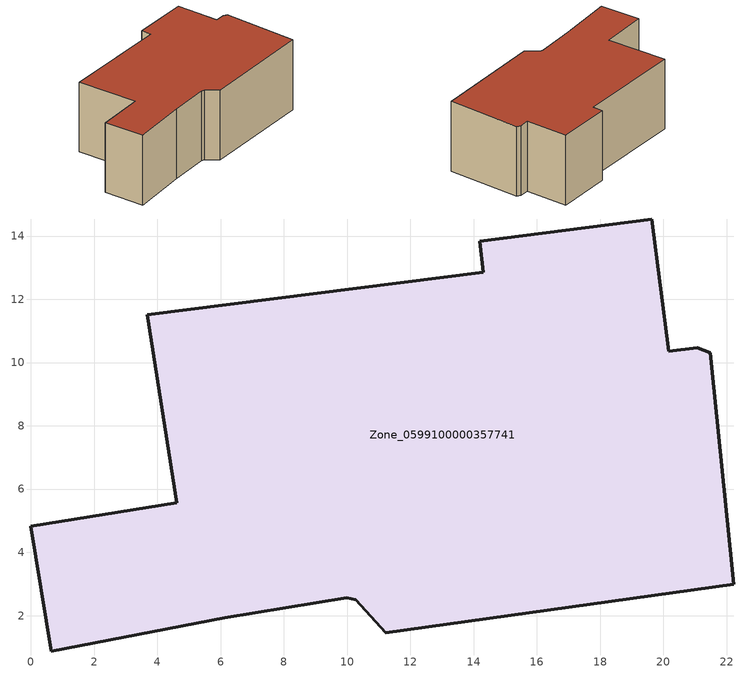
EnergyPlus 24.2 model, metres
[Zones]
Zone_0599100000357741
 floor ground (C_G): 10.28,2.5 9.99,2.57 6.12,1.94 0.64,0.88 0,4.82 4.62,5.56 3.68,11.51 14.31,12.85 14.2,13.84 19.64,14.54 20.17,10.36 21.07,10.47 21.48,10.3 22.22,3 11.23,1.46 z0
 wall outside (C_F): 20.17,10.36 19.64,14.54 14.2,13.84 14.31,12.85 3.68,11.51 4.62,5.56 0,4.82 0.64,0.88 6.12,1.94 9.99,2.57 10.28,2.5 11.23,1.46 22.22,3 21.48,10.3 21.07,10.47 20.17,10.36 z0:7.11
 roof outside (C_R): 11.23,1.46 22.22,3 21.48,10.3 21.07,10.47 20.17,10.36 19.64,14.54 14.2,13.84 14.31,12.85 3.68,11.51 4.62,5.56 0,4.82 0.64,0.88 6.12,1.94 9.99,2.57 10.28,2.5 z7.11
[BUILDING]
Pand.0599100000357741: North Axis=0; Terrain=City; Loads Convergence Tolerance Value=0.04; Temperature Convergence Tolerance Value=0.4; Solar Distribution=FullExterior; Maximum Number of Warmup Days=25; Minimum Number of Warmup Days=1
[Site:Location]
Rotterdam.The.Hague.AP_ZH_NLD Design_Conditions: Latitude=51.96; Longitude=4.45; Time Zone=1; Elevation=-4.5
[SITE:GROUNDTEMPERATURE:BUILDINGSURFACE]
18, 18, 18, 18, 18, 18, 18, 18, 18, 18, 18, 18
[MATERIAL] Thermal Absorptance=0.9; Solar Absorptance=0.7; Visible Absorptance=0.7
Name | Roughness | Thickness | Conductivity | Density | Specific Heat
G.D.1992-2005 | MediumSmooth | 0.15 | 0.06 | 540 | 1210
F.D.1992-2005 | Rough | 0.3 | 0.12 | 1920 | 840
R.D.1992-2005 | MediumRough | 0.2 | 0.08 | 1500 | 1000
[CONSTRUCTION]
C_G: G.D.1992-2005
C_F: F.D.1992-2005
C_R: R.D.1992-2005
[ZONE]
Zone_0599100000357741: Type=1; Multiplier=1; Ceiling Height=Autocalculate; Volume=Autocalculate; Floor Area=autocalculate; Part of Total Floor Area=Yes
[ZONEINFILTRATION:DESIGNFLOWRATE]
Infil_Zone_0599100000357741: Zone or ZoneList or Space or SpaceList=Zone_0599100000357741; Schedule=AlwaysOn; Design Flow Rate Calculation Method=Flow/Area; Flow Rate per Floor Area=0.0021; Constant Term Coefficient=1; Temperature Term Coefficient=0; Velocity Term Coefficient=0; Velocity Squared Term Coefficient=0
[HVACTEMPLATE:ZONE:IDEALLOADSAIRSYSTEM]
Zone_0599100000357741: Maximum Heating Supply Air Temperature=50; Minimum Cooling Supply Air Temperature=13; Maximum Heating Supply Air Humidity Ratio=0.0156; Minimum Cooling Supply Air Humidity Ratio=0.0077; Heating Limit=NoLimit; Cooling Limit=NoLimit; Dehumidification Control Type=ConstantSensibleHeatRatio; Cooling Sensible Heat Ratio=0.7; Dehumidification Setpoint=60; Humidification Control Type=None; Humidification Setpoint=30; Outdoor Air Method=None; Outdoor Air Flow Rate per Person=0.00944; Outdoor Air Flow Rate per Zone Floor Area=0; Outdoor Air Flow Rate per Zone=0; Demand Controlled Ventilation Type=None; Outdoor Air Economizer Type=NoEconomizer; Heat Recovery Type=None; Sensible Heat Recovery Effectiveness=0.7; Latent Heat Recovery Effectiveness=0.65
[ZONECONTROL:THERMOSTAT]
ThermostatControl_Zone_0599100000357741: Zone or ZoneList=Zone_0599100000357741; Control Type Schedule=DualSetpointControlType; Control 1=Thermostat_Zone_0599100000357741; Temperature Difference Between Cutout And Setpoint=0
[THERMOSTATSETPOINT:DUALSETPOINT]
Thermostat_Zone_0599100000357741: Heating Setpoint Temperature Schedule=HeatingSetpoint_Zone_0599100000357741; Cooling Setpoint Temperature Schedule=CoolingSetpoint_Zone_0599100000357741
[SCHEDULE:COMPACT]
HeatingSetpoint_Zone_0599100000357741: Through: 12/31, For: AllDays, Until: 24:00, 21
CoolingSetpoint_Zone_0599100000357741: Through: 12/31, For: AllDays, Until: 24:00, 24
DualSetpointControlType: Through: 12/31, For: AllDays, Until: 24:00, 4
AlwaysOn: Through: 12/31, For: AllDays, Until: 24:00, 1
